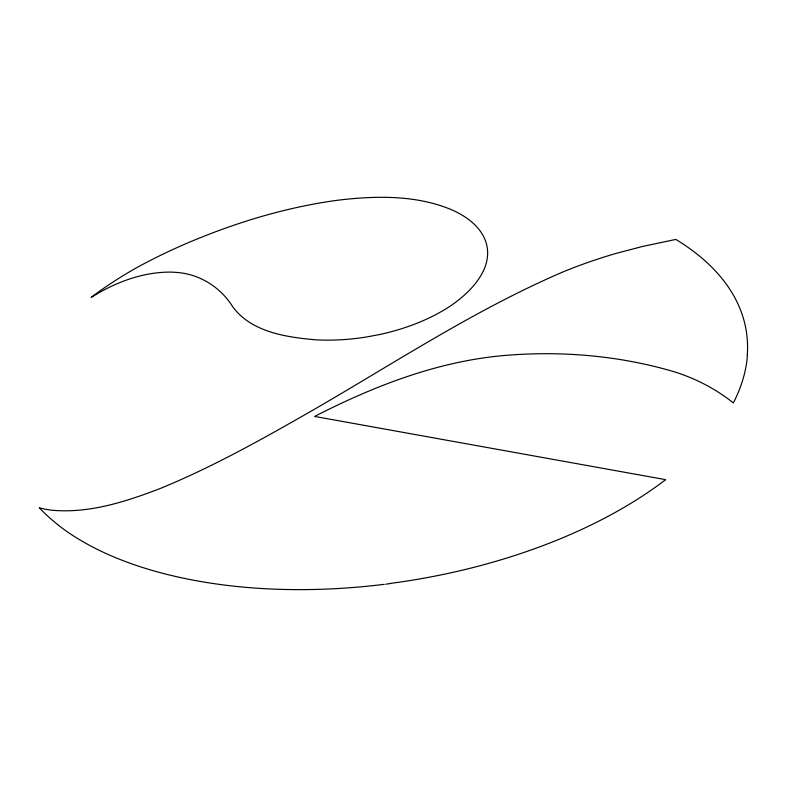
<?xml version="1.0" encoding="UTF-8"?>
<svg xmlns="http://www.w3.org/2000/svg" width="787" height="787" viewBox="0 0 787 787"><rect width="100%" height="100%" fill="white"/><g stroke="black" fill="none" stroke-linecap="round" stroke-linejoin="round"><path stroke-width="1.18" d="M747.375 355.035L747.011 359.807A371.08 192.785 -8.9 0 1 733.356 402.924C713.563 387.184 690.583 375.881 666.107 369.457C614.106 355.242 559.478 350.943 505.815 355.37C438.29 360.938 374.415 385.856 314.584 416.431L665.477 479.627M379.57 334.524L367.037 336.895A130.406 67.751 -8.9 0 1 316.197 339.856C286.665 337.259 251.151 332.33 232.45 306.369C221.885 289.409 203.931 276.876 184.158 273.394A55.198 28.676 -8.9 0 0 168.644 272.105C141.001 272.489 114.351 282.867 91.154 297.397A370.923 192.707 -8.9 0 1 135.846 268.141A418.674 217.507 -8.9 0 1 187.454 243.026C235.234 222.741 285.356 207.404 336.866 200.341C374.946 195.717 415.251 194.674 451.335 209.627A130.809 67.957 -8.9 0 1 484.792 267.698C478.929 282.002 467.655 293.217 455.496 302.375A133.967 69.6 -8.9 0 1 379.58 334.544M390.096 583.57L385.807 584.22M384.243 584.446L383.417 584.426A372.369 193.454 -8.9 0 1 208.575 582.803A379.364 197.084 -8.9 0 1 175.708 576.487A372.281 193.405 -8.9 0 1 58.543 525.322M58.602 525.303L53.388 521.083A371.848 193.189 -8.9 0 1 39.35 507.841A80.717 41.937 -8.9 0 0 50.811 510.114C88.626 513.862 125.546 501.791 160.381 488.442C207.138 469.229 251.624 445.068 295.489 420.071C384.41 369.92 469.465 311.967 563.61 271.663A309.212 160.637 -8.9 0 1 615.798 253.483L642.546 246.449L672.846 240.055A77.116 40.068 -8.9 0 1 675.905 239.435A374.622 194.625 -8.9 0 1 747.276 355.045M665.595 479.667A373.668 194.123 -8.9 0 1 390.096 583.452"/></g></svg>
